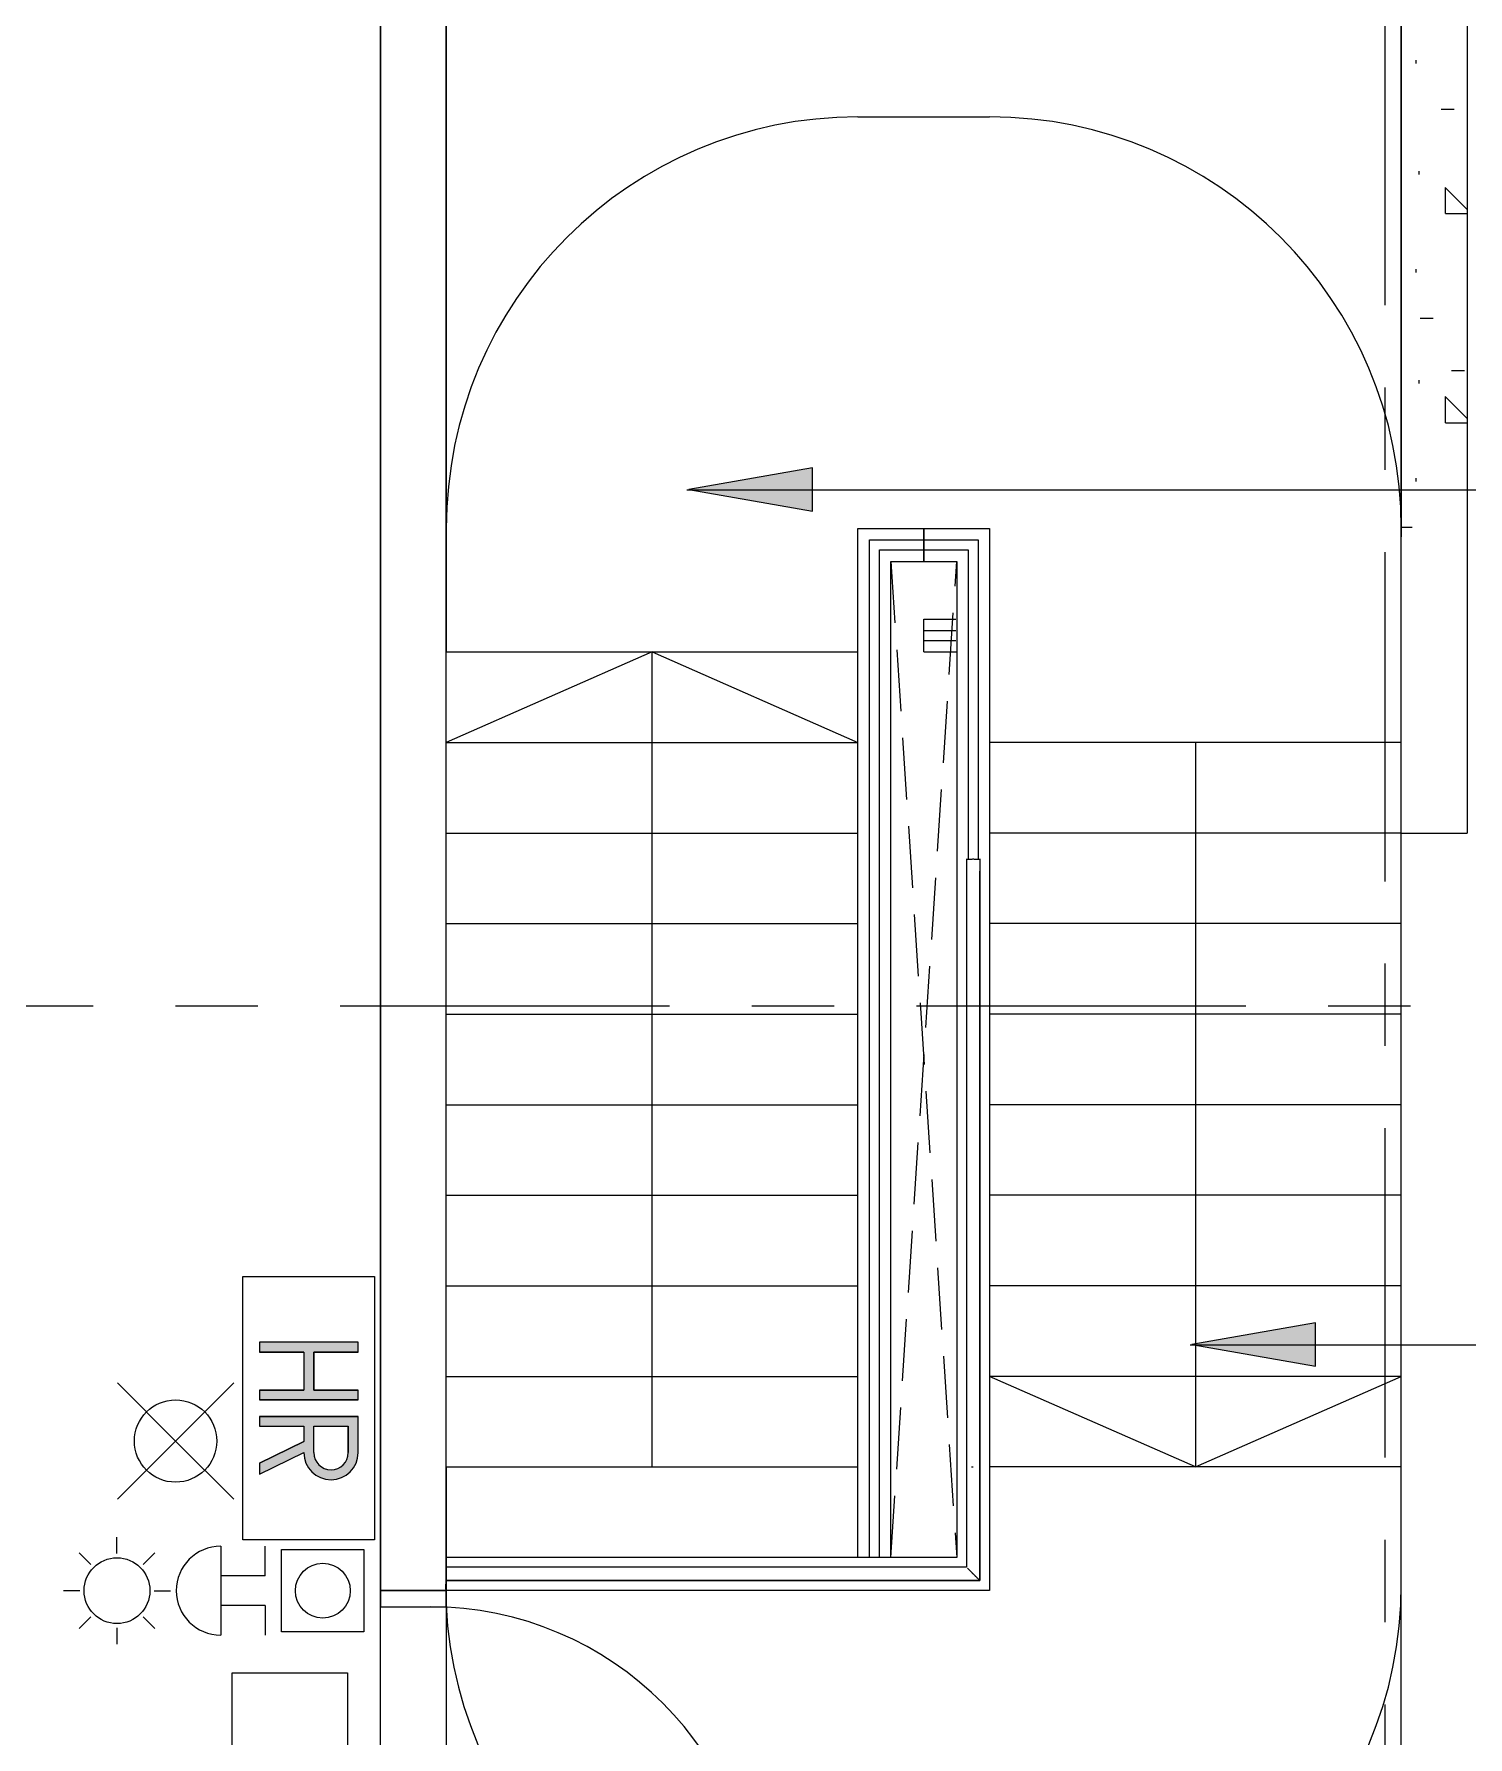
# Model space of a CAD drawing. Header units: millimetres. Extents: x -1834842 to 700335, y -490313101 to 518363.
# Drawn here: x -1195149 to -1190795, y 252549 to 257721 of the extents above; entities that cross this region are included whole.
import ezdxf

# ---------------------------------------------------------------- set-up
doc = ezdxf.new("R2010")
doc.units = ezdxf.units.MM
doc.header["$LTSCALE"] = 0.5
doc.linetypes.add('IDA - Grid Line', pattern=[3500, 2000, -500, 500, -500])
doc.linetypes.add('IDA - Hidden 065', pattern=[537.5, 375, -162.5])
doc.layers.add('0-LOWER ROOF', color=7, linetype='Continuous')
for name, color, linetype, lineweight in [('A-_ANOTTEXT_T', 7, 'Continuous', 9), ('A-_DETA----_ED-1', 7, 'Continuous', 9), ('A-_ROOMNAME_A', 8, 'Continuous', 9), ('A-_WALLPRTN_E', 8, 'Continuous', 9), ('E-_LIGT----_E', 8, 'Continuous', 9), ('S-_STRC----_A-1', 7, 'Continuous', 9)]:
    doc.layers.add(name, color=color, linetype=linetype, lineweight=lineweight)
for name, color, linetype, lineweight, true_color in [('A-_DETA----_ED-2', 1, 'Continuous', 9, 0xff0000), ('A-_DETA----_ED-3', 6, 'IDA - Hidden 065', 9, 0xff00ff), ('A-_DOOR----_E-1', 1, 'Continuous', 9, 0xff0000), ('A-_FLOR----_E', 6, 'Continuous', 9, 0xff00ff), ('A-_HANR----_E3', 6, 'Continuous', 9, 0xff00ff), ('A-_HANR----_E6', 6, 'Continuous', 9, 0xff00ff), ('A-_WALL----_E', 6, 'Continuous', 9, 0xff00ff), ('A-_WALL----_E-1', 6, 'Continuous', 18, 0xff00ff), ('A-_WALL----_H-2', 9, 'Continuous', 9, 0x808080), ('A-_WALLPRTN_E-1', 6, 'Continuous', 18, 0xff00ff), ('S-_ANOTGRID_E-1', 9, 'IDA - Grid Line', 9, 0x808080), ('S-_STRC----_A', 6, 'Continuous', 9, 0xff00ff), ('S-_STRC----_E', 6, 'Continuous', 9, 0xff00ff)]:
    doc.layers.add(name, color=color, linetype=linetype, lineweight=lineweight, true_color=true_color)

# ---------------------------------------------------------------- blocks, each defined once
blk = doc.blocks.new('BLK2-LOWER ROOF')
at = {"layer": 'A-_ANOTTEXT_T'}
for points in [[(-30103.1, -94784.2), (-29728.1, -94850.3), (-29728.1, -94718.1)], [(-30103.1, -94784.2), (-29728.1, -94850.3), (-29728.1, -94718.1)], [(-28575.5, -97380.7), (-28200.5, -97446.8), (-28200.5, -97314.6)], [(-28575.5, -97380.7), (-28200.5, -97446.8), (-28200.5, -97314.6)]]:
    blk.add_hatch(color=8, dxfattribs=at).paths.add_polyline_path(points)
at = {"layer": 'A-_DETA----_ED-1'}
blk.add_hatch(color=8, dxfattribs=at).paths.add_polyline_path([(-31407.3, -97549.1), (-31107.3, -97549.1), (-31107.3, -97519.1), (-31242.3, -97519.1), (-31242.3, -97404.1), (-31107.3, -97404.1), (-31107.3, -97374.1), (-31407.3, -97374.1), (-31407.3, -97404.1), (-31272.3, -97404.1), (-31272.3, -97519.1), (-31407.3, -97519.1)])
h = blk.add_hatch(color=8, dxfattribs=at)
h.paths.add_polyline_path([(-31189.8, -97791.6), (-31168.4, -97788.8), (-31148.5, -97780.5), (-31131.4, -97767.4), (-31118.3, -97750.3), (-31110.1, -97730.4), (-31107.3, -97709.1), (-31107.3, -97599.1), (-31407.3, -97599.1), (-31407.3, -97629.1), (-31272.3, -97629.1), (-31272.3, -97675.8), (-31407.3, -97740.8), (-31407.3, -97774.1), (-31272.3, -97709.1), (-31269.5, -97730.4), (-31261.2, -97750.3), (-31248.1, -97767.4), (-31231, -97780.5), (-31211.1, -97788.8)])
h.paths.add_polyline_path([(-31189.8, -97761.6), (-31203.4, -97759.8), (-31216, -97754.6), (-31226.9, -97746.2), (-31235.2, -97735.3), (-31240.5, -97722.7), (-31242.3, -97709.1), (-31242.3, -97629.1), (-31137.3, -97629.1), (-31139.1, -97722.7), (-31144.3, -97735.3), (-31152.6, -97746.2), (-31163.5, -97754.6), (-31176.2, -97759.8)])
at = {"layer": 'A-_WALL----_H-2'}
h = blk.add_hatch(dxfattribs=at)
h.set_pattern_fill('FP_3', color=8, style=0, pattern_type=2)
h.set_pattern_definition([(0, (89296.6, 0), (635, 635), [79.375, -555.625]), (90, (89296.6, 0), (-635, 635), [79.375, -555.625]), (135, (89375.97, 0), (-635.0003, 0), [112.253, -785.772]), (0, (89376, 357.2), (635, 635), [79.375, -555.625]), (45, (89415.66, 317.5), (0, 635.0003), [56.127, -841.899]), (135, (89415.66, 317.5), (-635.0003, 0), [56.127, -841.899]), (0, (89614.1, 515.94), (635, 635), [112.253, -522.747]), (45, (89614.1, 515.94), (0, 635.0003), [79.375, -818.651]), (135, (89726.35, 515.94), (-635.0003, 0), [79.375, -818.651]), (90, (89733.16, 158.75), (-635, 635), [79.375, -555.625]), (45, (89733.16, 158.75), (0, 635.0003), [56.127, -841.899]), (135, (89772.84, 198.44), (-635.0003, 0), [56.127, -841.899]), (0, (89376, 158.75), (635, 635), [39.687, -531.812]), (0, (89852.2, 317.5), (635, 635), [39.687, -531.812]), (90, (89653.8, 396.9), (-635, 635), [39.687, -531.812]), (135, (89733.16, 39.7), (-635.0003, 0), [56.127, -841.899]), (135, (89455.34, 476.25), (-635.0003, 0), [56.127, -841.899]), (45, (89594.25, 208.36), (0, 635.0003), [56.127, -841.899]), (90, (89514.9, 79.4), (-635, 635), [9.922, -625.078]), (90, (89544.64, 347.27), (-635, 635), [9.922, -625.078]), (90, (89842.3, 456.4), (-635, 635), [9.922, -625.078]), (90, (89852.2, 119.06), (-635, 635), [9.922, -625.078])])
h.paths.add_polyline_path([(-27938.8, -94927.4), (-27739.8, -94927.4), (-27739.8, -92142.4), (-27939.8, -92142.4), (-27939.8, -94927.4)])
at = {"layer": 'A-_ANOTTEXT_T', "color": 8}
for p, q in [((-29728.1, -94718.1), (-30103.1, -94784.2)), ((-29728.1, -94718.1), (-30103.1, -94784.2)), ((-29728.1, -94850.3), (-29728.1, -94718.1)), ((-29728.1, -94850.3), (-29728.1, -94718.1)), ((-30103.1, -94784.2), (-29728.1, -94850.3)), ((-30103.1, -94784.2), (-29728.1, -94850.3)), ((-28200.5, -97314.6), (-28575.5, -97380.7)), ((-28200.5, -97314.6), (-28575.5, -97380.7)), ((-28200.5, -97446.8), (-28200.5, -97314.6)), ((-28200.5, -97446.8), (-28200.5, -97314.6)), ((-28575.5, -97380.7), (-28200.5, -97446.8)), ((-28575.5, -97380.7), (-28200.5, -97446.8))]:
    blk.add_line(p, q, dxfattribs=at)
at = {"layer": 'A-_DETA----_ED-1', "color": 8}
for p, q in [((-31457.3, -97974.1), (-31457.3, -97174.1)), ((-31457.3, -97174.1), (-31057.3, -97174.1)), ((-31057.3, -97174.1), (-31057.3, -97974.1)), ((-31407.3, -97374.1), (-31407.3, -97404.1)), ((-31107.3, -97374.1), (-31407.3, -97374.1)), ((-31107.3, -97374.1), (-31407.3, -97374.1)), ((-31407.3, -97374.1), (-31407.3, -97404.1)), ((-31107.3, -97404.1), (-31107.3, -97374.1)), ((-31107.3, -97404.1), (-31107.3, -97374.1)), ((-31272.3, -97404.1), (-31407.3, -97404.1)), ((-31407.3, -97404.1), (-31272.3, -97404.1)), ((-31272.3, -97404.1), (-31272.3, -97519.1)), ((-31272.3, -97404.1), (-31272.3, -97519.1)), ((-31242.3, -97404.1), (-31242.3, -97519.1)), ((-31107.3, -97404.1), (-31242.3, -97404.1)), ((-31242.3, -97519.1), (-31242.3, -97404.1)), ((-31242.3, -97404.1), (-31107.3, -97404.1)), ((-31838.6, -97497.1), (-31661.8, -97673.9)), ((-31485, -97497.1), (-31661.8, -97673.9)), ((-31407.3, -97519.1), (-31407.3, -97549.1)), ((-31407.3, -97519.1), (-31272.3, -97519.1)), ((-31272.3, -97519.1), (-31407.3, -97519.1)), ((-31407.3, -97519.1), (-31407.3, -97549.1)), ((-31242.3, -97519.1), (-31107.3, -97519.1)), ((-31107.3, -97519.1), (-31242.3, -97519.1)), ((-31107.3, -97549.1), (-31107.3, -97519.1)), ((-31107.3, -97549.1), (-31107.3, -97519.1)), ((-31107.3, -97549.1), (-31407.3, -97549.1)), ((-31407.3, -97549.1), (-31107.3, -97549.1)), ((-31407.3, -97599.1), (-31107.3, -97599.1)), ((-31407.3, -97599.1), (-31407.3, -97629.1)), ((-31107.3, -97599.1), (-31407.3, -97599.1)), ((-31407.3, -97599.1), (-31407.3, -97629.1)), ((-31407.3, -97629.1), (-31272.3, -97629.1)), ((-31407.3, -97629.1), (-31272.3, -97629.1)), ((-31272.3, -97629.1), (-31272.3, -97675.8)), ((-31272.3, -97629.1), (-31272.3, -97675.8)), ((-31242.3, -97629.1), (-31137.3, -97629.1)), ((-31242.3, -97709.1), (-31242.3, -97629.1)), ((-31242.3, -97709.1), (-31242.3, -97629.1)), ((-31242.3, -97629.1), (-31137.3, -97629.1)), ((-31137.3, -97709.1), (-31137.3, -97629.1)), ((-31137.3, -97629.1), (-31137.3, -97709.1)), ((-31107.3, -97709.1), (-31107.3, -97599.1)), ((-31107.3, -97709.1), (-31107.3, -97599.1)), ((-31838.6, -97850.7), (-31661.8, -97673.9)), ((-31485, -97850.7), (-31661.8, -97673.9)), ((-31407.3, -97740.8), (-31272.3, -97675.8)), ((-31272.3, -97675.8), (-31407.3, -97740.8)), ((-31407.3, -97774.1), (-31272.3, -97709.1)), ((-31407.3, -97774.1), (-31272.3, -97709.1)), ((-31407.3, -97740.8), (-31407.3, -97774.1)), ((-31407.3, -97740.8), (-31407.3, -97774.1)), ((-31839.8, -98015.9), (-31839.8, -97965.9)), ((-31524.8, -97993.4), (-31524.8, -98263.4)), ((-31057.3, -97974.1), (-31457.3, -97974.1)), ((-31389.8, -98083.4), (-31389.8, -97993.4)), ((-31339.8, -98253.4), (-31339.8, -98003.4)), ((-31339.8, -98003.4), (-31089.8, -98003.4)), ((-31089.8, -98003.4), (-31089.8, -98253.4)), ((-31919.3, -98048.8), (-31954.7, -98013.5)), ((-31760.2, -98048.8), (-31724.9, -98013.5)), ((-31389.8, -98083.4), (-31524.8, -98083.4)), ((-31952.3, -98128.4), (-32002.3, -98128.4)), ((-31727.3, -98128.4), (-31677.3, -98128.4)), ((-31919.3, -98207.9), (-31954.7, -98243.3)), ((-31760.2, -98207.9), (-31724.9, -98243.3)), ((-31389.8, -98173.4), (-31524.8, -98173.4)), ((-31389.8, -98173.4), (-31389.8, -98263.4)), ((-31839.8, -98240.9), (-31839.8, -98290.9)), ((-31089.8, -98253.4), (-31339.8, -98253.4))]:
    blk.add_line(p, q, dxfattribs=at)
for centre, radius in [((-31661.8, -97673.9), 125), ((-31839.8, -98128.4), 100), ((-31214.8, -98128.4), 83.3)]:
    blk.add_circle(centre, radius, dxfattribs=at)
for centre, radius, start, end in [((-31189.8, -97709.1), 82.5, 180, 0), ((-31189.8, -97709.1), 82.5, 180, 0), ((-31189.8, -97709.1), 52.5, 180, 0), ((-31189.8, -97709.1), 52.5, 180, 0), ((-31524.8, -98128.4), 135, 90, 270)]:
    blk.add_arc(centre, radius, start, end, dxfattribs=at)
at = {"layer": 'A-_DETA----_ED-2', "color": 8}
blk.add_line((-29589.8, -93652.4), (-29189.8, -93652.4), dxfattribs=at)
for centre, start, end in [((-29589.8, -94902.4), 90, 180), ((-29189.8, -94902.4), 0, 90), ((-29592.3, -98108.5), 180, 270), ((-29189.8, -98108.5), 270, 0)]:
    blk.add_arc(centre, 1250, start, end, dxfattribs=at)
at = {"layer": 'A-_DETA----_ED-3', "color": 8}
for p, q in [((-29489.8, -95002.4), (-29289.8, -98027.4)), ((-29489.8, -98027.4), (-29289.8, -95002.4))]:
    blk.add_line(p, q, dxfattribs=at)
at = {"layer": 'A-_DOOR----_E-1', "color": 8}
for p, q in [((-30839.8, -98127.4), (-31039.8, -98127.4)), ((-31039.8, -98127.4), (-31039.8, -98177.4)), ((-30839.8, -98177.4), (-30839.8, -98127.4)), ((-31039.8, -98177.4), (-30839.8, -98177.4))]:
    blk.add_line(p, q, dxfattribs=at)
blk.add_arc((-30889, -99177.4), 1000, 0, 90, dxfattribs=at)
at = {"layer": 'A-_FLOR----_E', "color": 8}
blk.add_line((-31039.8, -99627.4), (-31039.8, -91942.4), dxfattribs=at)
at = {"layer": 'A-_HANR----_E3', "color": 8}
for p, q in [((-29589.8, -94902.4), (-29389.8, -94902.4)), ((-29589.8, -95277.4), (-29589.8, -94902.4)), ((-29554.8, -94937.4), (-29389.8, -94937.4)), ((-29554.8, -95277.4), (-29554.8, -94937.4)), ((-29554.8, -94937.4), (-29389.8, -94937.4)), ((-29554.8, -95277.4), (-29554.8, -94937.4)), ((-29389.8, -94902.4), (-29389.8, -95002.4)), ((-29389.8, -94902.4), (-29189.8, -94902.4)), ((-29389.8, -95002.4), (-29389.8, -94902.4)), ((-29389.8, -94937.4), (-29389.8, -94967.4)), ((-29389.8, -94937.4), (-29389.8, -94967.4)), ((-29389.8, -94937.4), (-29224.8, -94937.4)), ((-29389.8, -94967.4), (-29389.8, -94937.4)), ((-29389.8, -94937.4), (-29224.8, -94937.4)), ((-29389.8, -94967.4), (-29389.8, -94937.4)), ((-29224.8, -94937.4), (-29224.8, -95277.4)), ((-29224.8, -94937.4), (-29224.8, -95277.4)), ((-29189.8, -94902.4), (-29189.8, -95277.4)), ((-29524.8, -94967.4), (-29389.8, -94967.4)), ((-29524.8, -95277.4), (-29524.8, -94967.4)), ((-29524.8, -94967.4), (-29389.8, -94967.4)), ((-29524.8, -95277.4), (-29524.8, -94967.4)), ((-29489.8, -95002.4), (-29389.8, -95002.4)), ((-29489.8, -95277.4), (-29489.8, -95002.4)), ((-29389.8, -94967.4), (-29254.8, -94967.4)), ((-29389.8, -94967.4), (-29254.8, -94967.4)), ((-29389.8, -95002.4), (-29289.8, -95002.4)), ((-29289.8, -95002.4), (-29289.8, -95277.4)), ((-29254.8, -94967.4), (-29254.8, -95277.4)), ((-29254.8, -94967.4), (-29254.8, -95277.4)), ((-29389.8, -95177.4), (-29292.3, -95177.4)), ((-29389.8, -95277.4), (-29389.8, -95177.4)), ((-29189.8, -95177.4), (-29189.8, -95277.4)), ((-29389.8, -95212.4), (-29292.3, -95212.4)), ((-29389.8, -95242.4), (-29389.8, -95212.4)), ((-29389.8, -95212.4), (-29292.3, -95212.4)), ((-29389.8, -95242.4), (-29389.8, -95212.4)), ((-29389.8, -95242.4), (-29292.3, -95242.4)), ((-29389.8, -95242.4), (-29292.3, -95242.4)), ((-29589.8, -98027.4), (-29589.8, -95277.4)), ((-29554.8, -98027.4), (-29554.8, -95277.4)), ((-29554.8, -98027.4), (-29554.8, -95277.4)), ((-29524.8, -98027.4), (-29524.8, -95277.4)), ((-29524.8, -98027.4), (-29524.8, -95277.4)), ((-29489.8, -98027.4), (-29489.8, -95277.4)), ((-29389.8, -95277.4), (-29289.8, -95277.4)), ((-29289.8, -95277.4), (-29289.8, -97752.4)), ((-29289.8, -95277.4), (-29289.8, -97752.4)), ((-29254.8, -95277.4), (-29254.8, -95906.4)), ((-29254.8, -95277.4), (-29254.8, -95906.4)), ((-29224.8, -95277.4), (-29224.8, -95906.4)), ((-29224.8, -95277.4), (-29224.8, -95906.4)), ((-29189.8, -95277.4), (-29189.8, -97752.4)), ((-29189.8, -95277.4), (-29189.8, -97752.4)), ((-29289.8, -97752.4), (-29289.8, -98027.4)), ((-29289.8, -97752.4), (-29289.8, -98027.4)), ((-29189.8, -97752.4), (-29189.8, -98127.4)), ((-29189.8, -97752.4), (-29189.8, -98127.4)), ((-30839.8, -98127.4), (-30839.8, -98027.4)), ((-29289.8, -98027.4), (-30839.8, -98027.4)), ((-29292.3, -98027.4), (-29489.8, -98027.4)), ((-30839.8, -98092.4), (-30839.8, -98062.4)), ((-30839.8, -98092.4), (-30839.8, -98062.4)), ((-29189.8, -98127.4), (-30839.8, -98127.4)), ((-29189.8, -98127.4), (-29589.8, -98127.4))]:
    blk.add_line(p, q, dxfattribs=at)
at = {"layer": 'A-_HANR----_E6', "color": 8}
for p, q in [((-29259.8, -95905.9), (-29259.8, -97752.4)), ((-29259.8, -95906.4), (-29243, -95906.4)), ((-29241.9, -95906.1), (-29237.7, -95906.1)), ((-29236.6, -95906.4), (-29219.8, -95906.4)), ((-29219.8, -95905.9), (-29219.8, -97752.4)), ((-29259.8, -95943.2), (-29259.8, -97758.2)), ((-29219.8, -97758.2), (-29219.8, -95943.2)), ((-29259.8, -97752.4), (-29259.8, -98057.4)), ((-29259.8, -97758.2), (-29259.8, -98057.4)), ((-29219.8, -97752.4), (-29219.8, -98097.4)), ((-29219.8, -98097.4), (-29219.8, -97758.2)), ((-29259.8, -98057.4), (-30839.8, -98057.4)), ((-30839.8, -98097.4), (-30839.8, -98057.4)), ((-29259.8, -98057.4), (-30839.8, -98057.4)), ((-30839.8, -98060.1), (-30839.8, -98094.7)), ((-30839.8, -98094.7), (-30839.8, -98060.1)), ((-30839.8, -98097.4), (-29219.8, -98097.4)), ((-29219.8, -98097.4), (-30839.8, -98097.4))]:
    blk.add_line(p, q, dxfattribs=at)
blk.add_open_spline([(-29245, -97752.6), (-29243.3, -97752.4), (-29241.5, -97752.4), (-29239.8, -97752.4)], degree=3, dxfattribs=at)
for points in [[(-29257.1, -98060.1), (-29256.7, -98060.5), (-29255.9, -98061.2), (-29254.8, -98062.3), (-29253.6, -98063.5), (-29252, -98065.2), (-29250.2, -98067), (-29248.6, -98068.5), (-29247.4, -98069.7), (-29246.2, -98070.9), (-29245, -98072.2), (-29243.7, -98073.5), (-29242.4, -98074.8), (-29241.1, -98076.1), (-29239.8, -98077.4), (-29238.5, -98078.7), (-29237.2, -98080), (-29235.9, -98081.3), (-29234.6, -98082.6), (-29233.3, -98083.8), (-29232.1, -98085), (-29230.9, -98086.2), (-29229.8, -98087.4), (-29228.7, -98088.5), (-29227.2, -98089.9), (-29225.9, -98091.2), (-29224.7, -98092.4), (-29223.6, -98093.5), (-29222.9, -98094.3), (-29222.5, -98094.7)], [(-29222.5, -98094.7), (-29222.9, -98094.3), (-29223.6, -98093.5), (-29224.7, -98092.4), (-29225.9, -98091.2), (-29227.6, -98089.6), (-29229.4, -98087.8), (-29230.9, -98086.2), (-29232.1, -98085), (-29233.3, -98083.8), (-29234.6, -98082.6), (-29235.9, -98081.3), (-29237.2, -98080), (-29238.5, -98078.7), (-29239.8, -98077.4), (-29241.1, -98076.1), (-29242.4, -98074.8), (-29243.7, -98073.5), (-29245, -98072.2), (-29246.2, -98070.9), (-29247.4, -98069.7), (-29248.6, -98068.5), (-29249.8, -98067.4), (-29250.9, -98066.3), (-29252.3, -98064.8), (-29253.6, -98063.5), (-29254.8, -98062.3), (-29255.9, -98061.2), (-29256.7, -98060.5), (-29257.1, -98060.1)]]:
    blk.add_open_spline(points, degree=3, knots=[0.1666667, 0.1666667, 0.1666667, 0.1666667, 0.2083333, 0.2291667, 0.25, 0.2916667, 0.3333333, 0.3541667, 0.375, 0.3958333, 0.4166667, 0.4375, 0.4583333, 0.4791667, 0.5, 0.5208333, 0.5416667, 0.5625, 0.5833333, 0.6041667, 0.625, 0.6458333, 0.6666667, 0.6875, 0.7083333, 0.75, 0.7708333, 0.7916667, 0.8333333, 0.8333333, 0.8333333, 0.8333333], dxfattribs=at)
at = {"layer": 'A-_ROOMNAME_A', "color": 8}
blk.add_line((-30109, -94785.3), (-27093.3, -94785.3), dxfattribs=at)
blk.add_line((-30109, -94785.3), (-27093.3, -94785.3), dxfattribs=at)
at = {"layer": 'A-_WALL----_E', "color": 8}
for p in [(-27739.8, -92142.4), (-27939.8, -95827.4)]:
    blk.add_line(p, (-27739.8, -95827.4), dxfattribs=at)
at = {"layer": 'A-_WALL----_E-1', "color": 8}
blk.add_line((-27939.8, -92142.4), (-27939.8, -94927.4), dxfattribs=at)
at = {"layer": 'A-_WALLPRTN_E', "color": 8}
for p, q in [((-31039.8, -99227.4), (-31039.8, -98127.4)), ((-31039.8, -98127.4), (-30839.8, -98127.4))]:
    blk.add_line(p, q, dxfattribs=at)
at = {"layer": 'A-_WALLPRTN_E-1', "color": 8}
for p, q in [((-31039.8, -92142.4), (-31039.8, -98127.4)), ((-30839.8, -98127.4), (-30839.8, -92142.4)), ((-31039.8, -98127.4), (-30839.8, -98127.4))]:
    blk.add_line(p, q, dxfattribs=at)
at = {"layer": 'E-_LIGT----_E', "color": 8}
for p, q in [((-31489.8, -98377.4), (-31139.8, -98377.4)), ((-31489.8, -99177.4), (-31489.8, -98377.4)), ((-31139.8, -98377.4), (-31139.8, -99177.4))]:
    blk.add_line(p, q, dxfattribs=at)
at = {"layer": 'S-_ANOTGRID_E-1', "color": 8}
for p, q in [((-27989.8, -19724.1), (-27989.8, -122559.3)), ((-52161.9, -96352.4), (-5336.8, -96352.4))]:
    blk.add_line(p, q, dxfattribs=at)
at = {"layer": 'S-_STRC----_A', "color": 8}
for p, q in [((-30214.8, -95277.4), (-30839.8, -95552.4)), ((-30214.8, -95552.4), (-30214.8, -95277.4)), ((-30214.8, -95277.4), (-29589.8, -95552.4)), ((-30214.8, -95827.4), (-30214.8, -95552.4)), ((-28564.8, -95552.4), (-28564.8, -95827.4)), ((-30214.8, -96102.4), (-30214.8, -95827.4)), ((-28564.8, -95827.4), (-28564.8, -96102.4)), ((-30214.8, -96377.4), (-30214.8, -96102.4)), ((-28564.8, -96102.4), (-28564.8, -96377.4)), ((-30214.8, -96652.4), (-30214.8, -96377.4)), ((-28564.8, -96377.4), (-28564.8, -96652.4)), ((-30214.8, -96927.4), (-30214.8, -96652.4)), ((-28564.8, -96652.4), (-28564.8, -96927.4)), ((-30214.8, -97202.4), (-30214.8, -96927.4)), ((-28564.8, -96927.4), (-28564.8, -97202.4)), ((-30214.8, -97477.4), (-30214.8, -97202.4)), ((-28564.8, -97202.4), (-28564.8, -97477.4)), ((-30214.8, -97752.4), (-30214.8, -97477.4)), ((-28564.8, -97752.4), (-29189.8, -97477.4)), ((-28564.8, -97477.4), (-28564.8, -97752.4)), ((-28564.8, -97752.4), (-27939.8, -97477.4))]:
    blk.add_line(p, q, dxfattribs=at)
at = {"layer": 'S-_STRC----_A-1', "color": 8}
blk.add_line((-28581.4, -97381.8), (-26800.3, -97381.8), dxfattribs=at)
blk.add_line((-28581.4, -97381.8), (-26800.3, -97381.8), dxfattribs=at)
at = {"layer": 'S-_STRC----_E', "color": 8}
for p, q in [((-30839.8, -92142.4), (-30839.8, -95277.4)), ((-27939.8, -99227.4), (-27939.8, -92142.4)), ((-29589.8, -94902.4), (-29189.8, -94902.4)), ((-29589.8, -95277.4), (-29589.8, -94902.4)), ((-29189.8, -94902.4), (-29189.8, -95552.4)), ((-30839.8, -95277.4), (-29589.8, -95277.4)), ((-30839.8, -95552.4), (-30839.8, -95277.4)), ((-29589.8, -95552.4), (-29589.8, -95277.4)), ((-30839.8, -95827.4), (-30839.8, -95552.4)), ((-30839.8, -95552.4), (-29589.8, -95552.4)), ((-29589.8, -95827.4), (-29589.8, -95552.4)), ((-27939.8, -95552.4), (-29189.8, -95552.4)), ((-27939.8, -95552.4), (-29189.8, -95552.4)), ((-29189.8, -95552.4), (-29189.8, -95827.4)), ((-29189.8, -95552.4), (-29189.8, -95827.4)), ((-30839.8, -96102.4), (-30839.8, -95827.4)), ((-30839.8, -95827.4), (-29589.8, -95827.4)), ((-29589.8, -96102.4), (-29589.8, -95827.4)), ((-29189.8, -95827.4), (-29189.8, -96102.4)), ((-29189.8, -95827.4), (-29189.8, -96102.4)), ((-27939.8, -95827.4), (-29189.8, -95827.4)), ((-27939.8, -95827.4), (-29189.8, -95827.4)), ((-30839.8, -96377.4), (-30839.8, -96102.4)), ((-30839.8, -96102.4), (-29589.8, -96102.4)), ((-29589.8, -96377.4), (-29589.8, -96102.4)), ((-29189.8, -96102.4), (-29189.8, -96377.4)), ((-29189.8, -96102.4), (-29189.8, -96377.4)), ((-27939.8, -96102.4), (-29189.8, -96102.4)), ((-27939.8, -96102.4), (-29189.8, -96102.4)), ((-30839.8, -96652.4), (-30839.8, -96377.4)), ((-30839.8, -96377.4), (-29589.8, -96377.4)), ((-29589.8, -96652.4), (-29589.8, -96377.4)), ((-29189.8, -96377.4), (-29189.8, -96652.4)), ((-29189.8, -96377.4), (-29189.8, -96652.4)), ((-27939.8, -96377.4), (-29189.8, -96377.4)), ((-27939.8, -96377.4), (-29189.8, -96377.4)), ((-30839.8, -96927.4), (-30839.8, -96652.4)), ((-30839.8, -96652.4), (-29589.8, -96652.4)), ((-29589.8, -96927.4), (-29589.8, -96652.4)), ((-29189.8, -96652.4), (-29189.8, -96927.4)), ((-29189.8, -96652.4), (-29189.8, -96927.4)), ((-27939.8, -96652.4), (-29189.8, -96652.4)), ((-27939.8, -96652.4), (-29189.8, -96652.4)), ((-30839.8, -97202.4), (-30839.8, -96927.4)), ((-30839.8, -96927.4), (-29589.8, -96927.4)), ((-29589.8, -97202.4), (-29589.8, -96927.4)), ((-29189.8, -96927.4), (-29189.8, -97202.4)), ((-29189.8, -96927.4), (-29189.8, -97202.4)), ((-27939.8, -96927.4), (-29189.8, -96927.4)), ((-27939.8, -96927.4), (-29189.8, -96927.4)), ((-30839.8, -97477.4), (-30839.8, -97202.4)), ((-30839.8, -97202.4), (-29589.8, -97202.4)), ((-29589.8, -97477.4), (-29589.8, -97202.4)), ((-29189.8, -97202.4), (-29189.8, -97477.4)), ((-29189.8, -97202.4), (-29189.8, -97477.4)), ((-27939.8, -97202.4), (-29189.8, -97202.4)), ((-27939.8, -97202.4), (-29189.8, -97202.4)), ((-30839.8, -97752.4), (-30839.8, -97477.4)), ((-30839.8, -97477.4), (-29589.8, -97477.4)), ((-29589.8, -97752.4), (-29589.8, -97477.4)), ((-29189.8, -97477.4), (-29189.8, -97752.4)), ((-29189.8, -97477.4), (-29189.8, -97752.4)), ((-27939.8, -97477.4), (-29189.8, -97477.4)), ((-27939.8, -97477.4), (-29189.8, -97477.4)), ((-30839.8, -97752.4), (-30839.8, -99127.4)), ((-30839.8, -97752.4), (-29589.8, -97752.4)), ((-29589.8, -98027.4), (-29589.8, -97752.4)), ((-29189.8, -97752.4), (-29189.8, -98127.4)), ((-29189.8, -97752.4), (-29189.8, -98127.4)), ((-27939.8, -97752.4), (-29189.8, -97752.4)), ((-27939.8, -97752.4), (-29189.8, -97752.4)), ((-29189.8, -98127.4), (-30839.8, -98127.4)), ((-29189.8, -98127.4), (-29589.8, -98127.4))]:
    blk.add_line(p, q, dxfattribs=at)

msp = doc.modelspace()

# ---------------------------------------------------------------- block references
at = {"layer": '0-LOWER ROOF', "color": 6}
msp.add_blockref('BLK2-LOWER ROOF', (-1163057.1, 351121.7), dxfattribs=at)

doc.saveas('drawing.dxf')
